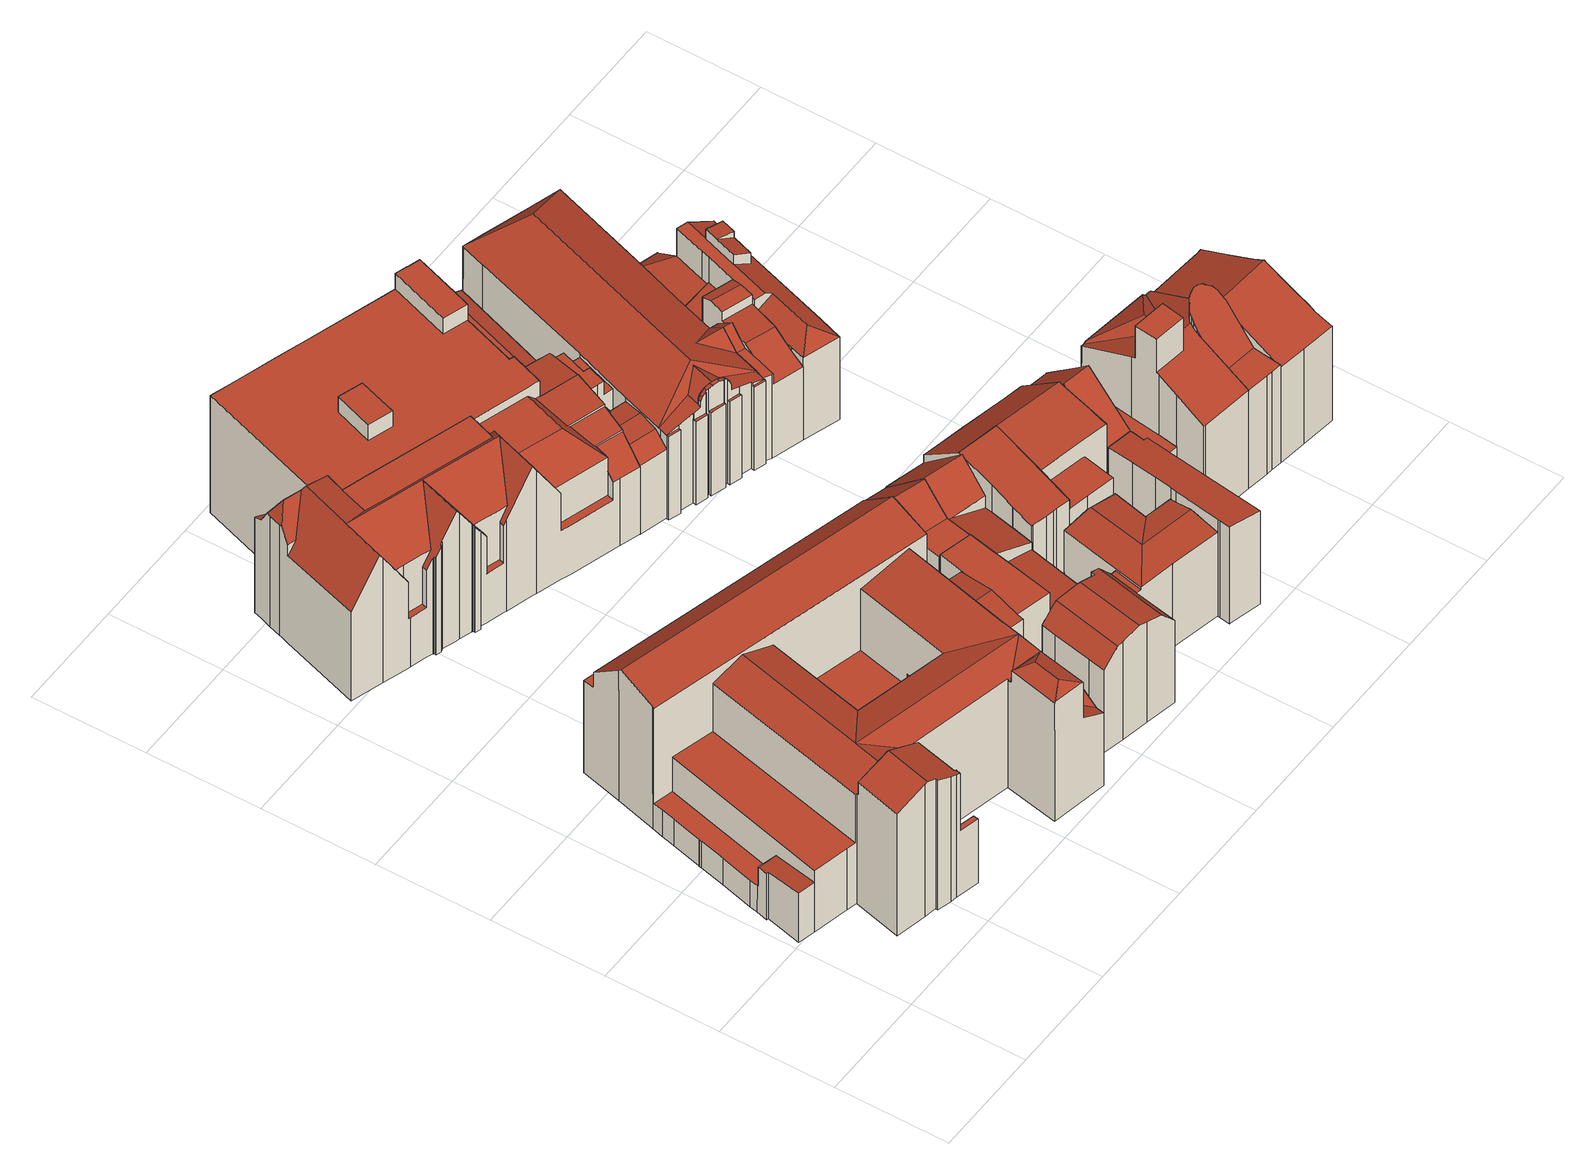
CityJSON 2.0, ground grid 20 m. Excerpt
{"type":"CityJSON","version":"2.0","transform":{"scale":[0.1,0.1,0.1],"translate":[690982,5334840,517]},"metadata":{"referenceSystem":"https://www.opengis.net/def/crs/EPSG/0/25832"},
"CityObjects":{
"building1":{"type":"Building","attributes":{"Gemeindeschluessel":"09162000","HoeheDach":"545.520","HoeheGrund":"517.520","Methode":"2000","NiedrigsteTraufeDesGebaeudes":"523.146","Geometrietyp2DReferenz":"3000","function":"31001_2000","roofType":"3100","measuredHeight":28,"storeysAboveGround":7},"geometry":[{"type":"MultiSurface","lod":"2","boundaries":[[[0,1,2,3,4]],[[5,6,7,8]],[[9,10,11,12]],[[1,13,14,15,16,2]],[[17,18,19,20,21,22]],[[23,24,25,26]],[[27,28,9,12,29]],[[30,31,24,23]],[[30,32,33,34,35,31]],[[36,37,38,39,40,41]],[[42,43,39,38,10,9,28]],[[44,45,46,47,48,49,50,51,52]],[[6,53,54,55,56,7]],[[57,58,59,60,61]],[[57,56,55,62]],[[63,64,65,66]],[[67,68,29,12,11]],[[69,70,53,6,5,71,72]],[[73,74,33,32]],[[75,76,77,78,79]],[[80,81,82,83,84]],[[85,86,87,83,82]],[[88,47,46,89]],[[90,91,92,93]],[[75,79,94,95]],[[96,93,92,97,98,99]],[[100,101,102,103]],[[104,7,56,20]],[[104,20,19,105,106,107]],[[108,109,110,111]],[[112,113,114,115,62,55,54,116]],[[117,50,49,118]],[[33,74,119,34]],[[120,40,39,43]],[[121,59,58,114,113]],[[62,115,57]],[[60,59,121]],[[118,49,48,122]],[[123,124,91,90]],[[26,25,87,86]],[[125,111,110,126,127,128]],[[100,89,46,129,130,101]],[[14,131,8,7,132,133,15]],[[134,45,44,57,61,135]],[[122,48,47,88]],[[136,137,126,110,109,138,139,65,64,140,99,98]],[[17,22,141,107,106]],[[3,2,16,142,143]],[[87,25,24,31,35,144,72,71,84,83]],[[16,15,133,142]],[[66,65,139,145]],[[106,105,18,17]],[[85,82,81,146]],[[0,4,124,123]],[[58,57,115,114]],[[141,147,104,107]],[[36,148,67,11,37]],[[120,95,94,149,41,40]],[[3,143,137,136,150,4]],[[117,42,28,27,51,50]],[[5,8,131,80,84,71]],[[73,69,72,144,119,74]],[[98,97,150,136]],[[76,151,152,153,154,77]],[[149,94,79,78,155,128,127]],[[96,99,140,156]],[[76,75,95,120,43,42,117,118,122,88,89,100,103,112,116,70,69,73,32,30,23,26,86,85,146,13,1,0,123,90,93,96,156,63,66,145,157,108,111,125,158,159,151]],[[51,27,29,52]],[[134,135,102,101,130]],[[13,146,81,80,131,14]],[[159,158,160,161,162,163]],[[4,150,97,92,91,124]],[[78,77,154,161,160,155]],[[19,18,105]],[[158,125,128,155,160]],[[104,147,132,7]],[[37,11,10,38]],[[103,102,135,61,60,121,113,112]],[[145,139,138,157]],[[153,152,163,162]],[[156,140,64,63]],[[36,41,149,127,126,137,143,142,133,132,147,141,22,21,148]],[[130,129,134]],[[116,54,53,70]],[[45,134,129,46]],[[67,148,21,20,56,68]],[[119,144,35,34]],[[44,52,29,68,56,57]],[[157,138,109,108]],[[162,161,154,153]],[[159,163,152,151]]],"semantics":{"surfaces":[{"type":"WallSurface"},{"type":"RoofSurface"},{"type":"GroundSurface"}],"values":[0,1,1,0,0,0,1,0,0,1,0,1,1,1,1,0,0,0,0,0,1,0,0,0,0,0,0,1,0,0,0,0,1,0,1,0,1,0,0,0,0,0,1,0,0,1,1,1,1,0,0,0,0,0,1,0,0,0,0,0,0,0,0,0,1,0,2,0,1,0,0,1,1,1,0,1,0,0,0,1,0,0,1,0,0,1,0,0,0,0,0]}}]},
"building2":{"type":"Building","attributes":{"Gemeindeschluessel":"09162000","HoeheDach":"540.307","HoeheGrund":"517.602","Methode":"1000","NiedrigsteTraufeDesGebaeudes":"540.307","Geometrietyp2DReferenz":"3000","function":"31001_9998","roofType":"1000","measuredHeight":22.7,"storeysAboveGround":4},"geometry":[{"type":"MultiSurface","lod":"2","boundaries":[[[164,165,166,167]],[[168,169,170,171,28,172]],[[167,173,169,168,172,174,164]],[[171,170,175,166,165,176,28]],[[169,173,167,166,175,170]],[[174,176,165,164]],[[172,28,176,174]]],"semantics":{"surfaces":[{"type":"WallSurface"},{"type":"GroundSurface"},{"type":"RoofSurface"}],"values":[0,0,1,2,0,0,0]}}]},
"building3":{"type":"Building","attributes":{"Gemeindeschluessel":"09162000","HoeheDach":"545.536","HoeheGrund":"517.620","Methode":"2000","NiedrigsteTraufeDesGebaeudes":"527.900","Geometrietyp2DReferenz":"3000","function":"31001_9998","roofType":"1000","measuredHeight":27.92,"storeysAboveGround":6},"geometry":[{"type":"MultiSurface","lod":"2","boundaries":[[[177,178,179,180,181,182]],[[183,184,185,186]],[[187,188,189,190,191,192,193,194]],[[195,196,197,198,199,200,201]],[[202,203,204,205]],[[206,207,208,209]],[[210,211,212,213]],[[214,215,216,217]],[[218,219,220,221]],[[218,222,223,224,225,226,227,228,229,219]],[[230,231,232,233]],[[234,235,236,237,238,239,240,241,242,243]],[[202,244,245,246,247,203]],[[248,249,250,251,252,253,254,255]],[[256,257,258,259]],[[260,261,262,263,264,265]],[[266,267,268,269]],[[270,271,272,273]],[[274,275,276,277,278,279,280,281,282]],[[283,284,285,286,287,288]],[[289,290,291,292,293,294,295]],[[296,297,298,225,224]],[[299,188,187,278,277]],[[294,293,300,177,182,301]],[[279,278,187,194]],[[269,268,302,303]],[[302,268,267,304]],[[305,297,296,306]],[[307,308,309,310]],[[250,311,312,313,314,310,309,221,220,251]],[[301,182,315,316,317,275,274]],[[273,272,246,245]],[[318,319,260,265]],[[320,321,322,286,285,181]],[[323,324,325,326,327]],[[328,329,231,230]],[[226,225,298,330,331,332,333]],[[255,254,198,197,334]],[[335,336,337,338,339,340,341,342]],[[343,344,345,248,255,334]],[[346,347,348,190,189]],[[229,228,215,214]],[[201,200,349,315,182]],[[350,351,352,353]],[[325,354,355,356,326]],[[228,227,226,333,357,216,215]],[[221,309,308,358,359,360,305,306,223,222,218]],[[334,197,196]],[[361,362,363,364,254,253,252,251,220,219,229,214,217,365,366,367,368,338,337,336],[266,269,303,369]],[[370,236,235,371,372]],[[359,184,183,373,374,360]],[[371,235,234,375,372]],[[326,356,376,327]],[[181,285,343,334,196,195,201,182]],[[377,357,333,332]],[[347,335,342,378,379,348]],[[375,234,243,380,381]],[[238,237,382,383]],[[367,366,384,385,386,368]],[[387,388,389,390,391,392]],[[356,355,345,344]],[[306,296,224,223]],[[185,184,359,358]],[[191,190,348,379]],[[393,394,395,262,261,260,319,396,258,257,397,232,231,329,398,399,320,181,400]],[[401,402,393,400,271,270]],[[263,262,395,403]],[[404,396,319,318]],[[390,389,351,350]],[[405,233,232,397]],[[297,305,360,374,406,330,298]],[[324,407,354,325]],[[369,304,267,266]],[[211,287,286,322,321,320,399,212]],[[408,409,410,383,382,407,324,323,327,376,411,412]],[[291,413,414,415,292]],[[186,416,307,310,314,313,312,241,240,239,238,383,410,409,408,412,417,418,419,420,328,230,233,405,256,259,404,318,265,264,263,403,421,402,401,270,273,245,244,202,205,206,209,422,392,391,390,350,353,423,290,289,295,424,282,281,280,279,194,193,192,191,379,378,342,341,340,339,386,385,384,425,426,377,332,331,330,406,374,373,183]],[[339,338,368,386]],[[205,204,207,206]],[[209,208,427,422]],[[414,428,180,179,178,300,415]],[[420,419,418,283,288,210,213,398,329,328]],[[417,412,411,284,283,418]],[[299,316,315,349,361,336,335,347,346,189,188]],[[405,397,257,256]],[[363,362,361,349,200]],[[212,399,398,213]],[[403,395,394,421]],[[416,186,185,358,308,307]],[[421,394,393,402]],[[259,258,396,404]],[[317,316,299,277,276]],[[364,199,198,254]],[[380,243,242,311,250,249,381]],[[352,351,389,388,387,427,208,207,204,203,247,246,272,271,400,181,180,428,429]],[[312,311,242,241]],[[411,376,356,344,343,285,284]],[[317,276,275]],[[300,178,177]],[[303,302,304,369]],[[413,429,428,414]],[[415,300,293,292]],[[365,217,216,357,377,426,425,384,366]],[[382,237,236,370,354,407]],[[363,200,199,364]],[[424,295,294,301,274,282]],[[210,288,287,211]],[[423,353,352,429,413,291,290]],[[370,355,354]],[[355,370,372,375,381,249,248,345]],[[422,427,387,392]]],"semantics":{"surfaces":[{"type":"RoofSurface"},{"type":"WallSurface"},{"type":"GroundSurface"}],"values":[0,1,1,0,1,1,0,1,1,1,1,1,1,1,1,1,1,1,1,0,1,0,0,0,1,1,0,1,1,1,0,1,1,0,0,1,1,1,1,0,0,1,0,1,1,0,0,1,0,1,1,0,1,0,1,1,1,1,1,1,0,1,0,1,0,1,1,1,1,1,1,1,1,1,1,0,2,1,1,1,1,1,1,0,1,1,1,1,1,1,1,0,1,0,0,1,0,1,1,1,1,1,1,0,1,1,1,1,1,0,1]}}]},
"building4":{"type":"Building","attributes":{"Gemeindeschluessel":"09162000","HoeheDach":"544.940","HoeheGrund":"517.524","Methode":"2000","NiedrigsteTraufeDesGebaeudes":"537.050","Geometrietyp2DReferenz":"3000","function":"31001_9998","roofType":"3100","measuredHeight":27.42,"storeysAboveGround":5},"geometry":[{"type":"MultiSurface","lod":"2","boundaries":[[[430,431,432,433,434,435]],[[75,95,434,433,436]],[[437,438,439,432,431]],[[440,441,442,443,444,445]],[[76,75,436,445,444]],[[151,443,442,446]],[[446,442,441,447]],[[43,430,435,120]],[[438,447,441,440,439]],[[120,435,434,95]],[[432,439,440,445,436,433]],[[76,444,443,151]],[[438,437,43,120,95,75,76,151,446,447]],[[437,431,430,43]]],"semantics":{"surfaces":[{"type":"RoofSurface"},{"type":"WallSurface"},{"type":"GroundSurface"}],"values":[0,1,1,0,1,1,1,1,1,1,0,1,2,1]}}]},
"building5":{"type":"Building","attributes":{"Gemeindeschluessel":"09162000","HoeheDach":"539.050","HoeheGrund":"517.470","Methode":"2000","NiedrigsteTraufeDesGebaeudes":"524.990","Geometrietyp2DReferenz":"3000","function":"31001_9998","roofType":"3400","measuredHeight":21.58,"storeysAboveGround":4},"geometry":[{"type":"MultiSurface","lod":"2","boundaries":[[[448,449,450,451]],[[452,453,454,455,456]],[[457,458,459,460]],[[450,449,461,462,463]],[[464,463,462,465,466,467,468]],[[469,470,471,472,473,474,475]],[[457,476,466,465,458]],[[461,477,478,479,462]],[[480,474,473,481]],[[482,483,484,485]],[[486,487,488,489,490]],[[448,491,477,461,449]],[[492,485,484,493,494]],[[464,468,495,486,490,496]],[[497,498,499,495,468,467]],[[500,460,459,479,478]],[[481,473,472,501]],[[500,478,477,491]],[[502,503,504,505,506]],[[497,467,466,476]],[[506,505,493,484,483,456,455,507]],[[452,456,483,482]],[[496,490,489,508]],[[509,507,455,454,470,469]],[[486,495,499,487]],[[510,451,450,463,464,496,508,511]],[[512,513,488,514]],[[504,511,508,489,488,513,494,493,505]],[[515,502,506,507,509]],[[516,475,474,480]],[[448,451,510,503,502,515,516,480,481,501,517,453,452,482,485,492,512,514,498,497,476,457,460,500,491]],[[516,515,509,469,475]],[[492,494,513,512]],[[498,514,488,487,499]],[[453,517,471,470,454]],[[510,511,504,503]],[[501,472,471,517]],[[479,459,458,465,462]]],"semantics":{"surfaces":[{"type":"WallSurface"},{"type":"RoofSurface"},{"type":"GroundSurface"}],"values":[0,0,0,1,1,1,0,1,0,0,0,0,0,0,0,0,0,0,0,0,1,0,1,1,1,0,0,1,0,0,2,0,0,0,0,0,0,1]}}]},
"building6":{"type":"Building","attributes":{"Gemeindeschluessel":"09162000","HoeheDach":"544.870","HoeheGrund":"517.503","Methode":"2000","NiedrigsteTraufeDesGebaeudes":"535.913","Geometrietyp2DReferenz":"3000","function":"31001_9998","roofType":"3100","measuredHeight":27.37,"storeysAboveGround":5},"geometry":[{"type":"MultiSurface","lod":"2","boundaries":[[[438,437,431,518,519,520]],[[452,521,522,523,524]],[[525,526,527,528]],[[447,438,520,529,530]],[[452,524,531,453]],[[532,533,522,521]],[[534,535,536,529,520,519]],[[447,530,537,446]],[[446,537,538,539]],[[437,540,541,542,543,431]],[[536,544,538,537,530,529]],[[522,533,527,526,545,534,518,431,543]],[[453,531,546,517]],[[545,535,534]],[[531,524,523,542,541,546]],[[525,528,532,521,452,453,517,540,437,438,447,446,539,547]],[[519,518,534]],[[525,547,544,536,535,545,526]],[[517,546,541,540]],[[528,527,533,532]],[[539,538,544,547]],[[523,522,543,542]]],"semantics":{"surfaces":[{"type":"WallSurface"},{"type":"RoofSurface"},{"type":"GroundSurface"}],"values":[0,0,0,0,0,0,1,0,0,0,1,1,0,0,1,2,0,0,0,0,0,0]}}]},
"building7":{"type":"Building","attributes":{"Gemeindeschluessel":"09162000","HoeheDach":"538.920","HoeheGrund":"517.730","Methode":"1000","NiedrigsteTraufeDesGebaeudes":"538.046","Geometrietyp2DReferenz":"3000","function":"31001_9998","roofType":"1000","measuredHeight":21.19,"storeysAboveGround":6},"geometry":[{"type":"MultiSurface","lod":"2","boundaries":[[[548,549,550,551,552,553]],[[554,553,552,555]],[[554,555,556,557,558,559]],[[555,552,551,556]],[[558,549,548,559]],[[557,550,549,558]],[[559,548,553,554]],[[556,551,550,557]]],"semantics":{"surfaces":[{"type":"RoofSurface"},{"type":"WallSurface"},{"type":"GroundSurface"}],"values":[0,1,2,1,1,1,1,1]}}]},
"building8":{"type":"Building","attributes":{"Gemeindeschluessel":"09162000","HoeheDach":"536.950","HoeheGrund":"517.470","Methode":"2000","NiedrigsteTraufeDesGebaeudes":"531.948","Geometrietyp2DReferenz":"3000","function":"31001_9998","roofType":"3100","measuredHeight":19.48,"storeysAboveGround":4},"geometry":[{"type":"MultiSurface","lod":"2","boundaries":[[[560,561,562,563]],[[564,565,566,567]],[[568,569,570,571]],[[572,573,574,566,565,575,576,577,578]],[[579,580,581,582,574,573]],[[568,583,584,585,569]],[[586,572,578,587]],[[588,586,587,585,584]],[[589,590,583,568,571,591]],[[581,592,593,594,564,567,582]],[[594,575,565,564]],[[595,593,592,596]],[[570,562,561,591,571]],[[583,590,597,588,584]],[[579,597,590,589,560,563,598,599,595,596,580]],[[588,597,579,573,572,586]],[[596,592,581,580]],[[589,591,561,560]],[[587,578,577,598,563,562,570,569,585]],[[595,599,576,575,594,593]],[[567,566,574,582]],[[598,577,576,599]]],"semantics":{"surfaces":[{"type":"WallSurface"},{"type":"RoofSurface"},{"type":"GroundSurface"}],"values":[0,0,1,1,0,1,0,1,0,1,0,0,1,0,2,0,0,0,0,0,0,0]}}]},
"building9":{"type":"Building","attributes":{"Gemeindeschluessel":"09162000","HoeheDach":"544.830","HoeheGrund":"517.210","Methode":"2000","NiedrigsteTraufeDesGebaeudes":"523.460","Geometrietyp2DReferenz":"3000","function":"31001_9998","roofType":"3100","measuredHeight":27.62,"storeysAboveGround":5},"geometry":[{"type":"MultiSurface","lod":"2","boundaries":[[[600,601,602,603]],[[604,605,606,607,608,609,610,611,612,613,614,615,616,617,618,619,620,621,622,623,624,625,626,627,628,629,630,631,632,633]],[[619,634,635,620]],[[613,636,637,614]],[[618,638,634,619]],[[639,640,641,642,643,603,602]],[[644,645,646,609,608,607,647]],[[648,649,635,634,638,640,639,602,601,650,651,652,653]],[[633,654,655,604]],[[656,644,647,657,658,659,603,643]],[[612,660,636,613]],[[625,651,650,626]],[[660,661,662,646,645,663,664,637,636]],[[622,648,653,623]],[[609,646,662,610]],[[617,616,665,641,640,638,618]],[[603,659,658,655,654,666,667,668,669,670,600]],[[611,661,660,612]],[[628,670,669,629]],[[671,663,645,644,656,643,642]],[[668,667,666,632,631,630,629,669]],[[650,601,600,670,628,627,626]],[[632,666,654,633]],[[620,635,649,621]],[[624,652,651,625]],[[623,653,652,624]],[[615,614,637,664,672,665,616]],[[621,649,648,622]],[[665,672,671,642,641]],[[610,662,661,611]],[[663,671,672,664]],[[606,657,647,607]],[[657,606,605,604,655,658]]],"semantics":{"surfaces":[{"type":"WallSurface"},{"type":"GroundSurface"},{"type":"RoofSurface"}],"values":[0,1,0,0,0,0,0,2,0,2,0,0,2,0,0,0,2,0,0,0,0,0,0,0,0,0,0,0,2,0,0,0,0]}}]},
"building10":{"type":"Building","attributes":{"Gemeindeschluessel":"09162000","HoeheDach":"537.773","HoeheGrund":"517.520","Methode":"1000","NiedrigsteTraufeDesGebaeudes":"537.121","Geometrietyp2DReferenz":"3000","function":"31001_9998","roofType":"1000","measuredHeight":20.25,"storeysAboveGround":5},"geometry":[{"type":"MultiSurface","lod":"2","boundaries":[[[673,674,675,676,677,678]],[[679,680,681,682]],[[683,674,673,678,684,448,685,491,686,687,688,689,690,679,682,691,692,693]],[[692,694,695,693]],[[686,696,697,687]],[[688,698,699,689]],[[700,701,702,491,685,448]],[[703,680,679,690,689,699]],[[692,691,682,681,704,694]],[[676,675,705,695,694,704,681,680,703,699,698,697,696,702,701,700,706,677]],[[684,706,700,448]],[[693,695,705,683]],[[687,697,698,688]],[[491,702,696,686]],[[683,705,675,674]],[[678,677,706,684]]],"semantics":{"surfaces":[{"type":"WallSurface"},{"type":"GroundSurface"},{"type":"RoofSurface"}],"values":[0,0,1,0,0,0,0,0,0,2,0,0,0,0,0,0]}}]},
"building11":{"type":"Building","attributes":{"Gemeindeschluessel":"09162000","HoeheDach":"544.789","HoeheGrund":"517.480","Methode":"1000","NiedrigsteTraufeDesGebaeudes":"536.957","Geometrietyp2DReferenz":"3000","function":"31001_9998","roofType":"3100","measuredHeight":27.31,"storeysAboveGround":6},"geometry":[{"type":"MultiSurface","lod":"2","boundaries":[[[707,708,709,710,711,712,713,714,715]],[[716,717,681,682]],[[718,710,709,719]],[[720,713,712,721]],[[722,682,681,723,724,679]],[[725,714,713,720]],[[726,715,714,725,727,728]],[[719,729,730,716,682,722,679,689,731,732,728,727,725,720,721,733,718]],[[734,735,736,732,731,689]],[[717,716,730,729,719,709,708,707]],[[679,724,734,689]],[[711,710,718,733,721,712]],[[724,723,681,717,707,715,726,736,735,734]],[[732,736,726,728]]],"semantics":{"surfaces":[{"type":"RoofSurface"},{"type":"WallSurface"},{"type":"GroundSurface"}],"values":[0,1,1,1,1,1,1,2,1,1,1,1,0,1]}}]},
"building12":{"type":"Building","attributes":{"name":"Bürgersaalkirche (Heilige Dreifaltigkeit)","Gemeindeschluessel":"09162000","HoeheDach":"540.050","HoeheGrund":"517.431","Methode":"2000","NiedrigsteTraufeDesGebaeudes":"534.900","Geometrietyp2DReferenz":"3000","function":"31001_3041","roofType":"3200","measuredHeight":22.62,"storeysAboveGround":1},"geometry":[{"type":"MultiSurface","lod":"2","boundaries":[[[737,738,739]],[[740,741,742,743,744]],[[745,746,747]],[[748,749,750,751,752,753]],[[754,755,756,757]],[[756,758,759,760,761,757]],[[762,763,764,765]],[[766,743,742,767]],[[768,769,770,771]],[[772,755,754,773,774,775]],[[776,777,778,779]],[[780,769,768,781,782]],[[783,752,751,770,769,780]],[[784,785,746,745,786,787,788,789,790]],[[776,791,792,793]],[[794,795,778,777,788,787,796]],[[797,741,798,799]],[[800,739,801,802]],[[786,745,747]],[[761,760,803,804,805,774,773]],[[792,791,806,807]],[[808,809,810,811,812,813]],[[814,815,816,817]],[[818,819,820,821]],[[787,786,747,746,785,822,798,741,740,796]],[[776,779,823,824,825,781,768,771,826,806,791]],[[827,828,738,737,829]],[[738,775,774,805,823,795,794,801,739]],[[830,794,796,740,744,831,816,815]],[[832,822,785,784]],[[833,834,793,792,807,812,811]],[[830,835,802,801,794]],[[783,836,753,752]],[[837,838,739,800]],[[762,765,818,821,839,809,808,749,748,840,841,758,756,755,772,828,827,837,800,802,835,842,814,817,843,766,767,797,799,832,784,790]],[[810,809,839,844]],[[829,737,739,838]],[[748,753,836,840]],[[772,775,738,828]],[[827,829,838,837]],[[751,750,845,826,771,770]],[[839,821,820,834,833,844]],[[766,843,831,744,743]],[[779,778,795,823]],[[754,757,761,773]],[[813,812,807,806,826,845]],[[810,844,833,811]],[[758,841,780,782,759]],[[818,765,764,846,847,819]],[[762,790,789,848,763]],[[767,742,741,797]],[[830,815,814,842,835]],[[841,840,836,783,780]],[[817,816,831,843]],[[760,759,782,781,825,803]],[[834,820,819,847,848,789,788,777,776,793]],[[805,804,824,823]],[[803,825,824,804]],[[799,798,822,832]],[[848,847,846]],[[749,808,813,845,750]],[[763,848,846,764]]],"semantics":{"surfaces":[{"type":"WallSurface"},{"type":"RoofSurface"},{"type":"GroundSurface"}],"values":[0,1,1,0,0,0,0,0,1,0,1,1,0,0,0,1,0,0,1,0,1,0,0,0,1,0,0,1,1,0,0,0,1,0,2,0,1,0,0,0,1,0,0,1,1,1,1,0,0,0,0,0,0,0,1,1,0,1,0,0,0,1]}}]},
"building13":{"type":"Building","attributes":{"Gemeindeschluessel":"09162000","HoeheDach":"538.250","HoeheGrund":"517.396","Methode":"2000","NiedrigsteTraufeDesGebaeudes":"528.698","Geometrietyp2DReferenz":"3000","function":"31001_9998","roofType":"2100","measuredHeight":20.85,"storeysAboveGround":4},"geometry":[{"type":"MultiSurface","lod":"2","boundaries":[[[849,850,851,852,853,854,855]],[[856,857,858,859]],[[860,861,862,790]],[[863,864,745,865,852]],[[861,866,867,868,786,862]],[[853,865,854]],[[869,870,871,872]],[[867,866,873]],[[855,854,868,867]],[[874,871,870,875]],[[876,877,857,856]],[[860,790,784,878,876,856,859,879,880]],[[860,880,881,873,866,861]],[[852,865,853]],[[879,882,881,880]],[[883,864,863,884]],[[885,883,884,874,875,858,857,877,886]],[[887,888,869,872]],[[878,886,877,876]],[[859,858,875,870,869,888,850,849,882,879]],[[868,854,865,745,786]],[[885,784,790,862,786,745,864,883]],[[881,882,849,855,867,873]],[[884,863,852,851,887,872,871,874]],[[850,888,887,851]],[[784,885,886,878]]],"semantics":{"surfaces":[{"type":"RoofSurface"},{"type":"WallSurface"},{"type":"GroundSurface"}],"values":[0,1,1,0,0,1,0,1,1,1,1,2,1,1,1,1,0,0,1,1,0,1,0,1,1,1]}}]},
"building14":{"type":"Building","attributes":{"Gemeindeschluessel":"09162000","HoeheDach":"529.865","HoeheGrund":"517.450","Methode":"1000","NiedrigsteTraufeDesGebaeudes":"529.865","Geometrietyp2DReferenz":"3000","function":"31001_9998","roofType":"1000","measuredHeight":12.41,"storeysAboveGround":2},"geometry":[{"type":"MultiSurface","lod":"2","boundaries":[[[889,890,891,892,893,894]],[[693,895,896,692]],[[682,897,898,716]],[[891,890,889,899,900,901,693,692,902,682,716,719,903]],[[903,904,892,891]],[[901,900,899,905,906,907,895,693]],[[896,908,897,682,902,692]],[[719,909,904,903]],[[716,898,909,719]],[[895,907,906,905,894,893,892,904,909,898,897,908,896]],[[889,894,905,899]]],"semantics":{"surfaces":[{"type":"WallSurface"},{"type":"GroundSurface"},{"type":"RoofSurface"}],"values":[0,0,0,1,0,0,0,0,0,2,0]}}]},
"building15":{"type":"Building","attributes":{"Gemeindeschluessel":"09162000","HoeheDach":"539.610","HoeheGrund":"517.359","Methode":"2000","NiedrigsteTraufeDesGebaeudes":"534.689","Geometrietyp2DReferenz":"3000","function":"31001_9998","roofType":"3200","measuredHeight":22.25,"storeysAboveGround":5},"geometry":[{"type":"MultiSurface","lod":"2","boundaries":[[[910,911,912,913]],[[914,915,911,910]],[[916,917,918,919]],[[916,920,921,922,917]],[[880,923,924,879]],[[925,918,917,922]],[[916,926,927,928,929,930,931,920]],[[880,932,933,923]],[[934,919,918,925,935,936]],[[937,924,923,938,939]],[[914,940,927,926,915]],[[932,941,942,933]],[[933,938,923]],[[859,929,928,943]],[[935,925,922]],[[944,912,911,915,926,916,919,934,920,931,939,938,933,942]],[[945,913,912,944]],[[937,939,931,930]],[[941,945,944,942]],[[859,879,924,937,930,929]],[[943,928,927,940]],[[945,941,932,880,879,859,943,940,914,910,913]],[[934,936,921,920]],[[936,935,922,921]]],"semantics":{"surfaces":[{"type":"WallSurface"},{"type":"RoofSurface"},{"type":"GroundSurface"}],"values":[0,0,0,0,0,1,1,0,0,1,0,0,1,0,0,1,0,0,0,0,0,2,0,1]}}]},
"building16":{"type":"Building","attributes":{"Gemeindeschluessel":"09162000","HoeheDach":"531.814","HoeheGrund":"517.650","Methode":"2000","NiedrigsteTraufeDesGebaeudes":"528.898","Geometrietyp2DReferenz":"3000","function":"31001_9998","roofType":"2100","measuredHeight":14.16,"storeysAboveGround":3},"geometry":[{"type":"MultiSurface","lod":"2","boundaries":[[[946,947,948,949]],[[950,951,952,953]],[[954,955,956,950,953,946,949,957,958,959,960,961]],[[955,954,961,962,963,964]],[[965,962,961,960,959,966]],[[947,952,951,967,964,966,968,969,948]],[[950,956,955,964,967,951]],[[949,948,969,957]],[[953,952,947,946]],[[969,968,966,959,958,957]],[[964,963,962,965,966]]],"semantics":{"surfaces":[{"type":"WallSurface"},{"type":"GroundSurface"},{"type":"RoofSurface"}],"values":[0,0,1,0,0,2,0,0,0,0,2]}}]},
"building17":{"type":"Building","attributes":{"Gemeindeschluessel":"09162000","HoeheDach":"547.788","HoeheGrund":"517.370","Methode":"2000","NiedrigsteTraufeDesGebaeudes":"538.020","Geometrietyp2DReferenz":"3000","function":"31001_9998","roofType":"2100","measuredHeight":30.42},"geometry":[{"type":"MultiSurface","lod":"2","boundaries":[[[970,971,972,973]],[[974,975,976,977]],[[978,979,980,981,982,983]],[[984,985,986,987]],[[988,989,990,991]],[[992,993,975,974]],[[994,983,982,995]],[[980,996,997,998,999,1000,972,971,1001,1002,990,989,976,975,993,1003,1004,986,985,981]],[[1005,1002,1001,1006]],[[979,1007,1008,996,980]],[[984,995,982,981,985]],[[978,1009,1007,979]],[[1010,997,996,1008]],[[973,972,1000,1011]],[[977,976,989,988]],[[1011,1000,999,1012]],[[1012,999,998,1013]],[[1006,1001,971,970]],[[1014,1003,993,992]],[[991,990,1002,1005]],[[1007,1009,994,995,984,987,1015,1014,992,974,977,988,991,1005,1006,970,973,1011,1012,1013,1010,1008]],[[1013,998,997,1010]],[[987,986,1004,1015]],[[1009,978,983,994]],[[1015,1004,1003,1014]]],"semantics":{"surfaces":[{"type":"WallSurface"},{"type":"RoofSurface"},{"type":"GroundSurface"}],"values":[0,0,1,0,0,0,0,1,0,0,0,0,0,0,0,0,0,0,0,0,2,0,0,0,0]}}]},
"building18":{"type":"Building","attributes":{"Gemeindeschluessel":"09162000","HoeheDach":"549.700","HoeheGrund":"517.367","Methode":"2000","NiedrigsteTraufeDesGebaeudes":"537.213","Geometrietyp2DReferenz":"3000","function":"31001_9998","roofType":"3100","measuredHeight":32.33,"storeysAboveGround":5},"geometry":[{"type":"MultiSurface","lod":"2","boundaries":[[[973,1011,1016,1017,1018,1019]],[[1020,1021,1022,1023]],[[984,1024,1025,995]],[[1014,1026,1027,1015]],[[1028,1029,1030,1031]],[[970,1032,1033,1006]],[[1034,1035,1036,1037,1038,1039,1040,1041]],[[1042,1043,1044,1007]],[[991,1045,1046,988]],[[973,1019,1032,970]],[[1047,1048,1049,1050,1022,1021,1051,1052]],[[1043,1053,1054,1055,1056,1057,1058,1059,1060,1061,1062,1063,1044]],[[1005,1064,1045,991]],[[1065,1066,995,1025]],[[1010,1062,1061,1013]],[[1015,1027,1067,987]],[[1006,1033,1064,1005]],[[1068,1069,1070,1071]],[[1072,1073,1074,1075]],[[1076,1055,1054,1077]],[[1078,1031,1030,1058,1057]],[[1017,1016,1059,1058,1030,1029,1074,1073,1070,1069,1079]],[[1071,1070,1073,1072]],[[1080,1081,1037,1036]],[[1013,1061,1060,1012]],[[1082,1056,1055,1076]],[[1011,1012,1060,1059,1016]],[[1065,1025,1024,1067,1027,1026,1083,1084,1085,1050,1049,1086,1087]],[[1088,1087,1086,1089]],[[1068,1041,1040,1090,1079,1069]],[[1081,1038,1037]],[[1066,1065,1087,1088]],[[1020,1023,1085,1084,1091]],[[1078,1057,1056,1082]],[[1039,1038,1081,1080]],[[1075,1074,1029,1028]],[[987,1067,1024,984]],[[1047,1052,1035,1034]],[[977,1092,1093,974]],[[974,1093,1094,992]],[[988,1046,1092,977]],[[1078,1082,1076,1077,1095,1042,1007,1008,1010,1013,1012,1011,973,970,1006,1005,991,988,977,974,992,1014,1015,987,984,995,1066,1088,1089,1048,1047,1034,1041,1068,1071,1072,1075,1028,1031]],[[1008,1063,1062,1010]],[[1085,1023,1022,1050]],[[1007,1044,1063,1008]],[[1095,1053,1043,1042]],[[1077,1054,1053,1095]],[[1051,1021,1020,1091]],[[1090,1040,1039,1080,1036,1035,1052,1051,1091,1084,1083,1094,1093,1092,1046,1045,1064,1033,1032,1019,1018]],[[1089,1086,1049,1048]],[[1014,992,1094,1083,1026]],[[1090,1018,1017,1079]]],"semantics":{"surfaces":[{"type":"WallSurface"},{"type":"RoofSurface"},{"type":"GroundSurface"}],"values":[0,1,0,0,0,0,0,0,0,0,0,1,0,0,0,0,0,0,0,0,0,1,0,1,0,0,0,1,0,0,1,0,0,0,1,0,0,0,0,0,0,2,0,0,0,0,0,0,1,0,0,0]}}]}
},
"vertices":[
[41,195,5],[103,181,5],[103,181,133],[41,195,133],[41,195,109],[237,146,231],[242,165,231],[190,224,254],[175,161,254],[563,236,243],[578,300,231],[541,310,231],[526,246,243],[122,176,5],[122,176,235],[120,177,234],[120,177,133],[444,304,105],[444,304,131],[426,229,131],[426,229,234],[466,400,234],[466,400,105],[200,65,5],[200,65,268],[176,71,278],[176,71,5],[549,172,231],[551,184,233],[510,182,231],[212,63,5],[212,63,263],[254,53,5],[254,53,139],[220,61,139],[220,61,260],[557,376,150],[541,310,150],[578,300,150],[588,343,150],[585,343,150],[590,368,150],[551,184,5],[588,343,5],[492,103,100],[484,63,100],[526,55,100],[533,91,100],[535,99,100],[544,150,100],[546,158,100],[549,172,100],[510,182,100],[242,168,233],[436,123,233],[435,118,231],[503,149,254],[492,103,254],[458,90,269],[448,42,269],[473,18,255],[475,18,254],[435,116,231],[45,358,5],[45,358,61],[55,402,61],[55,402,5],[541,310,254],[510,182,254],[219,71,5],[242,168,5],[237,146,261],[219,71,261],[256,62,5],[256,62,139],[603,427,5],[606,444,5],[606,444,279],[605,437,285],[603,427,282],[122,174,261],[100,91,261],[155,79,283],[160,78,285],[180,160,285],[155,79,5],[177,75,5],[177,75,278],[533,91,5],[526,55,5],[25,266,5],[25,266,102],[22,266,102],[22,266,5],[591,371,261],[591,371,5],[27,286,5],[27,284,101],[27,284,61],[27,286,61],[520,24,5],[520,24,157],[517,10,157],[517,10,5],[262,268,234],[350,247,131],[350,247,105],[262,268,105],[70,461,5],[70,461,61],[76,485,61],[76,485,5],[417,29,5],[417,29,254],[435,116,255],[435,116,254],[436,123,5],[546,158,5],[544,150,5],[222,70,139],[585,343,5],[419,29,255],[535,99,5],[10,202,5],[10,202,109],[81,505,5],[80,502,61],[80,502,260],[81,505,261],[526,55,179],[520,25,157],[122,174,235],[246,459,254],[190,473,234],[484,63,179],[475,18,179],[61,276,61],[115,493,61],[57,407,61],[56,407,61],[30,300,61],[303,443,105],[190,473,133],[115,493,133],[222,70,260],[56,407,5],[100,91,5],[303,443,234],[557,376,254],[590,368,260],[61,276,101],[622,517,5],[622,517,199],[617,496,199],[617,496,232],[98,571,285],[30,300,5],[57,407,5],[100,577,5],[119,650,5],[100,577,279],[114,630,232],[114,630,199],[119,650,199],
[646,329,6],[646,329,233],[635,278,233],[635,278,6],[611,169,6],[613,169,6],[613,169,233],[611,169,233],[551,184,6],[628,241,6],[588,343,6],[628,241,233],[588,343,233],
[139,992,213],[153,987,213],[186,977,213],[200,972,213],[259,1025,278],[124,1068,278],[692,1247,6],[692,1247,168],[625,1049,168],[625,1049,6],[107,1190,239],[109,1196,239],[114,1210,212],[118,1224,206],[118,1224,6],[114,1210,6],[109,1196,6],[107,1190,6],[212,1056,262],[399,997,262],[408,1023,262],[416,1047,262],[229,1107,262],[190,1119,262],[174,1069,262],[205,956,6],[205,956,228],[204,956,226],[204,956,6],[203,955,6],[203,955,226],[194,958,211],[194,958,6],[319,924,109],[322,933,109],[292,943,109],[288,933,109],[538,1176,252],[538,1176,285],[574,1284,285],[574,1284,252],[550,1069,177],[550,1069,252],[558,1066,252],[558,1066,177],[581,1162,177],[591,1192,177],[591,1192,244],[617,1270,244],[617,1270,285],[591,1192,285],[581,1162,285],[581,1162,252],[276,936,6],[276,936,208],[274,936,210],[274,936,6],[585,926,205],[572,886,191],[572,886,188],[559,847,147],[559,847,6],[572,886,6],[585,926,6],[605,986,6],[605,986,220],[585,926,210],[205,957,6],[206,958,6],[206,958,228],[205,957,228],[517,1015,235],[531,1011,220],[538,1008,220],[538,1008,252],[531,1011,252],[517,1015,252],[416,1047,252],[416,1047,235],[273,934,6],[273,934,212],[272,933,212],[272,933,6],[263,937,229],[263,939,229],[263,940,229],[263,940,6],[263,939,6],[263,937,6],[324,1216,252],[324,1216,285],[366,1202,285],[366,1202,252],[208,958,6],[208,958,232],[208,957,232],[208,957,6],[49,1009,192],[94,1150,189],[94,1150,212],[99,1164,239],[100,1168,239],[100,1168,6],[99,1164,6],[94,1150,6],[49,1009,6],[323,922,196],[370,908,278],[394,982,278],[336,929,213],[322,933,188],[319,924,188],[149,977,6],[153,976,6],[153,976,109],[149,977,109],[149,977,188],[105,991,268],[105,991,6],[610,1186,244],[636,1264,244],[633,1265,244],[119,1175,270],[153,987,188],[99,993,278],[344,1134,285],[344,1134,252],[301,1148,285],[636,1264,177],[610,1186,177],[597,1058,6],[597,1058,177],[559,1070,177],[559,1070,6],[538,1007,220],[538,1007,6],[538,1008,6],[558,1066,6],[155,1159,278],[151,1165,269],[108,1145,212],[264,937,6],[264,937,227],[277,948,213],[292,943,213],[322,933,213],[436,886,109],[512,862,109],[516,875,109],[423,904,109],[419,892,109],[276,937,6],[276,937,208],[633,1265,6],[617,1270,6],[597,1276,6],[597,1276,285],[408,1023,235],[174,1165,258],[175,1167,252],[195,1226,252],[248,1388,252],[248,1388,6],[195,1226,6],[175,1167,6],[174,1165,6],[432,1016,235],[414,962,235],[491,937,235],[128,1206,212],[140,1202,212],[121,1223,206],[202,1153,262],[193,962,6],[193,962,206],[193,963,206],[193,963,6],[516,875,160],[516,875,188],[423,904,188],[595,1277,285],[600,1057,177],[666,1255,177],[659,1257,177],[203,1158,252],[202,1153,252],[190,1119,252],[229,1107,252],[411,1336,252],[381,1346,252],[369,1350,252],[290,1375,252],[301,1148,252],[525,901,188],[525,901,191],[522,902,191],[666,1255,6],[659,1257,6],[523,945,206],[419,892,188],[595,1277,6],[140,1202,6],[121,1223,6],[523,945,210],[519,947,210],[524,858,147],[524,858,6],[381,1346,6],[369,1350,6],[290,1375,6],[194,959,209],[194,961,209],[194,962,209],[194,962,6],[194,961,6],[194,959,6],[239,948,271],[261,941,233],[261,940,233],[263,936,227],[274,934,210],[288,933,188],[292,943,188],[234,949,278],[234,949,6],[239,948,6],[261,940,6],[263,936,6],[274,934,6],[636,1264,6],[512,862,147],[419,892,6],[436,886,6],[512,862,6],[377,905,265],[377,905,6],[183,967,109],[186,977,109],[153,987,109],[600,1057,6],[370,908,6],[323,922,6],[319,924,6],[288,933,6],[261,941,6],[195,959,6],[183,967,6],[99,993,6],[411,1336,6],[574,1284,6],[195,959,211],[186,977,188],[183,967,188],
[588,343,231],[646,329,231],[655,376,231],[596,393,231],[591,371,231],[585,343,231],[603,427,267],[646,329,5],[663,412,5],[663,412,269],[665,422,279],[666,428,274],[681,500,200],[622,517,200],[606,444,274],[605,439,279],[681,500,5],[666,428,5],
[890,61,5],[890,61,181],[801,80,181],[801,80,5],[680,148,5],[663,152,5],[663,152,220],[666,151,220],[680,148,217],[871,227,5],[871,227,182],[857,166,182],[857,166,5],[899,114,190],[801,133,190],[738,92,181],[737,92,181],[822,237,190],[816,239,189],[779,246,183],[769,248,181],[598,40,209],[624,165,209],[613,169,195],[598,172,177],[592,145,177],[579,78,177],[572,46,177],[816,239,5],[904,143,184],[906,155,182],[859,165,181],[579,78,5],[592,145,5],[695,145,5],[695,145,213],[697,153,213],[697,153,5],[748,144,80],[731,147,80],[731,147,185],[739,146,176],[748,144,176],[904,143,5],[720,149,5],[712,150,209],[720,149,199],[769,248,80],[737,92,176],[779,246,5],[754,252,5],[754,252,80],[906,155,5],[598,172,5],[657,28,5],[712,17,5],[712,17,177],[686,22,209],[657,28,216],[642,31,220],[728,94,176],[609,38,211],[727,94,5],[727,94,177],[729,148,5],[729,148,188],[731,147,5],[609,38,5],[572,46,5],[613,169,5],
[655,374,231],[655,374,229],[663,412,268],[705,262,5],[705,262,204],[705,262,189],[680,148,189],[723,343,5],[723,343,204],[714,302,204],[714,302,5],[665,423,279],[666,428,273],[663,152,192],[714,301,5],[714,301,204],[660,373,229],[725,356,229],[736,404,279],[681,500,201],[684,500,201],[684,500,5],[636,278,5],[636,278,200],[636,279,200],[636,279,230],[752,482,201],[725,356,204],[613,169,199],[752,482,5],
[605,986,219],[624,1045,211],[625,1049,210],[597,1058,211],[559,1070,211],[538,1007,219],[538,1007,7],[559,1070,7],[597,1058,7],[625,1049,7],[624,1045,7],[605,986,7],
[608,833,5],[608,833,149],[559,847,149],[559,847,5],[630,994,171],[630,994,200],[641,990,200],[641,990,171],[628,892,174],[579,906,174],[568,873,170],[617,859,170],[618,961,200],[618,962,200],[630,958,200],[645,1038,200],[624,1045,200],[605,986,200],[599,967,200],[618,962,5],[648,954,5],[648,954,171],[630,958,171],[638,925,170],[610,933,170],[579,907,174],[618,961,170],[599,967,174],[609,933,171],[613,847,5],[638,925,5],[613,847,160],[673,1029,171],[653,1035,171],[645,1038,171],[653,1035,5],[673,1029,5],[609,933,5],[605,986,5],[624,1045,5],
[737,411,277],[737,411,278],[812,395,278],[812,395,277],[936,371,2],[936,369,2],[934,358,2],[927,304,2],[923,277,2],[922,274,2],[916,228,2],[910,183,2],[906,154,2],[856,166,2],[871,227,2],[867,228,2],[815,239,2],[780,246,2],[779,246,2],[754,252,2],[749,253,2],[735,256,2],[708,262,2],[705,262,2],[714,301,2],[714,302,2],[723,343,2],[737,411,2],[752,482,2],[779,476,2],[827,466,2],[912,447,2],[942,441,2],[946,440,2],[754,252,237],[749,253,237],[856,166,65],[871,227,65],[779,246,237],[793,305,254],[780,246,237],[780,246,218],[793,305,218],[793,305,253],[923,277,253],[923,277,65],[922,274,65],[927,304,260],[708,262,237],[735,256,237],[723,343,260],[714,302,248],[714,301,248],[705,262,237],[946,440,218],[936,371,275],[879,287,253],[934,358,274],[936,369,277],[898,377,277],[906,154,65],[910,183,65],[916,228,65],[879,287,65],[867,228,65],[815,239,218],[942,441,218],[912,447,218],[827,466,218],[779,476,218],[752,482,218],[879,287,218],[867,228,218],
[887,38,5],[944,23,5],[944,23,201],[887,38,208],[886,38,208],[886,38,5],[944,271,5],[944,271,205],[971,268,202],[971,268,5],[954,96,5],[889,57,5],[892,75,5],[906,154,5],[910,183,5],[916,228,5],[922,274,5],[928,273,5],[971,263,5],[967,242,5],[974,241,5],[967,242,202],[974,241,201],[906,154,207],[910,183,207],[916,228,207],[922,274,207],[890,61,208],[892,75,208],[904,143,207],[928,273,207],[971,263,202],[954,96,201],[889,57,208],
[986,351,278],[990,371,259],[1000,431,204],[1000,434,201],[998,434,201],[946,443,201],[946,440,204],[936,371,267],[935,360,278],[986,350,5],[986,350,277],[1000,434,5],[1000,431,5],[946,440,5],[946,443,5],[954,270,5],[954,270,201],[944,271,201],[936,371,5],[934,358,276],[935,360,5],[934,358,5],[990,371,5],[986,351,5],[923,275,5],[927,304,5],[998,434,5],[922,274,200],[923,275,201],[927,304,227],
[629,827,179],[629,827,185],[608,833,179],[827,1213,230],[929,1234,180],[879,1250,180],[790,1278,180],[757,1288,180],[810,870,208],[820,901,180],[762,885,208],[707,797,4],[709,802,4],[709,802,225],[709,801,225],[709,801,179],[707,797,179],[654,813,179],[654,813,4],[675,807,4],[675,807,179],[677,812,4],[677,812,222],[677,811,222],[677,811,179],[778,775,4],[778,775,179],[758,781,179],[758,781,4],[790,1278,4],[879,1250,4],[691,814,228],[689,807,228],[701,804,228],[703,810,228],[655,819,4],[655,818,179],[655,818,192],[655,819,192],[724,803,196],[732,826,196],[711,856,224],[697,812,224],[682,810,225],[681,817,224],[679,811,224],[682,810,179],[843,974,4],[843,974,180],[800,840,180],[786,796,180],[786,796,179],[780,780,179],[780,780,4],[724,803,207],[722,797,207],[722,797,196],[614,851,179],[678,844,196],[712,861,230],[929,1234,4],[923,1216,180],[923,1216,4],[608,833,4],[613,847,179],[613,847,4],[671,813,216],[668,814,207],[668,814,196],[721,804,216],[719,798,216],[716,800,4],[714,795,4],[714,795,179],[715,799,179],[715,799,221],[716,800,221],[673,1029,4],[673,1029,179],[742,1244,179],[742,1244,4],[759,787,4],[759,787,185],[736,794,192],[736,794,4],[869,1051,180],[671,821,196],[671,821,207],[673,820,216],[714,807,224],[628,822,4],[629,827,4],[628,822,179],[638,925,179],[757,1289,179],[869,1051,4],[736,793,179],[736,793,192],[638,925,4],[681,805,179],[607,829,4],[607,829,179],[735,788,4],[681,805,4],[682,810,4],[648,954,4],[757,1289,4],[735,788,179],[712,801,224],[759,785,179],[759,785,185],[780,778,179],
[867,818,190],[884,869,193],[831,886,193],[830,882,192],[825,865,191],[818,846,190],[815,835,190],[887,976,4],[887,976,138],[916,967,153],[916,967,4],[792,774,4],[792,774,180],[780,780,180],[834,895,180],[820,900,180],[825,865,208],[795,773,180],[809,816,180],[815,835,180],[892,895,212],[898,913,206],[845,930,206],[840,912,212],[795,773,158],[845,930,125],[898,913,153],[863,984,4],[863,984,125],[858,968,4],[855,781,4],[848,756,4],[848,756,158],[855,781,170],[820,900,117],[834,895,125],[843,974,117],[858,968,125],[831,886,212],[884,869,212],
[1045,267,5],[1051,309,5],[1052,319,5],[1052,319,129],[1051,309,129],[1045,267,129],[974,241,129],[967,242,129],[971,268,129],[986,350,129],[1039,233,5],[1038,233,5],[1013,236,5],[968,245,5],[1067,418,5],[1067,418,129],[1039,233,129],[1038,233,129],[1013,236,129],[968,245,129],[1000,431,129],
[995,993,4],[995,993,177],[996,993,177],[996,993,4],[1003,1016,4],[1003,1016,177],[944,991,206],[944,991,226],[974,981,223],[974,981,187],[924,928,206],[924,928,226],[936,966,226],[848,756,177],[855,781,177],[966,956,223],[957,1031,206],[938,1037,206],[920,981,206],[916,967,206],[882,864,206],[901,858,206],[912,735,4],[912,735,177],[954,919,187],[966,956,210],[954,919,210],[882,864,177],[890,777,197],[915,854,197],[938,1037,4],[926,777,4],[926,777,177],[920,981,4],[985,962,177],[985,962,4],
[887,976,6],[887,976,133],[863,984,120],[863,984,6],[920,981,6],[920,981,148],[916,967,148],[916,967,6],[950,1078,6],[938,1037,6],[938,1036,6],[865,993,6],[884,1053,6],[898,1093,6],[919,1088,6],[951,1079,6],[951,1079,119],[950,1078,120],[938,1037,148],[919,1088,120],[898,1093,120],[938,1036,148],[884,1053,120],[865,993,120],
[1193,290,4],[1193,290,305],[1197,286,301],[1197,286,4],[1152,286,4],[1152,286,294],[1160,292,302],[1160,292,4],[1177,159,210],[1195,156,210],[1202,208,210],[1134,217,210],[1127,166,210],[1165,160,210],[1141,266,4],[1141,266,269],[1143,273,277],[1143,273,4],[1165,294,4],[1165,294,305],[1172,295,307],[1172,295,4],[1148,283,4],[1148,283,289],[1165,160,4],[1127,166,4],[1209,261,274],[1208,268,281],[1208,270,283],[1207,274,288],[1203,281,296],[1186,293,307],[1178,295,308],[1146,279,284],[1145,278,284],[1178,295,4],[1186,293,4],[1195,156,4],[1209,261,4],[1177,159,4],[1208,268,4],[1203,281,4],[1207,274,4],[1208,270,4],[1146,279,4],[1145,278,4],
[1203,281,259],[1199,284,258],[1199,284,264],[1197,286,263],[1110,305,327],[1051,313,327],[1045,272,327],[1103,264,327],[1141,266,261],[1127,166,211],[1146,279,268],[1145,278,268],[1322,335,4],[1322,335,227],[1316,285,252],[1316,285,4],[1193,290,261],[1186,293,260],[1067,418,4],[1067,418,209],[1072,417,209],[1076,416,213],[1195,397,217],[1201,395,212],[1206,395,212],[1206,395,4],[1245,149,4],[1245,149,204],[1195,156,205],[1172,295,260],[1165,294,261],[1052,320,4],[1045,268,4],[1045,268,256],[1045,272,258],[1051,313,259],[1052,320,256],[1307,141,202],[1306,169,216],[1308,183,223],[1309,202,232],[1314,261,260],[1315,265,262],[1206,274,262],[1207,274,262],[1208,270,260],[1208,268,259],[1209,261,256],[1178,295,260],[1034,179,211],[1034,179,4],[1143,273,265],[1291,388,4],[1291,388,202],[1321,385,202],[1321,385,4],[1326,385,4],[1326,385,202],[1329,385,202],[1329,385,4],[1308,183,4],[1306,169,4],[1314,261,4],[1212,394,203],[1123,303,259],[1130,350,259],[1309,202,4],[1146,280,269],[1107,285,268],[1103,264,258],[1039,233,239],[1031,180,212],[1031,180,4],[1039,233,4],[1212,394,212],[1110,305,259],[1160,292,262],[1152,286,265],[1148,283,267],[1307,141,4]
]}
